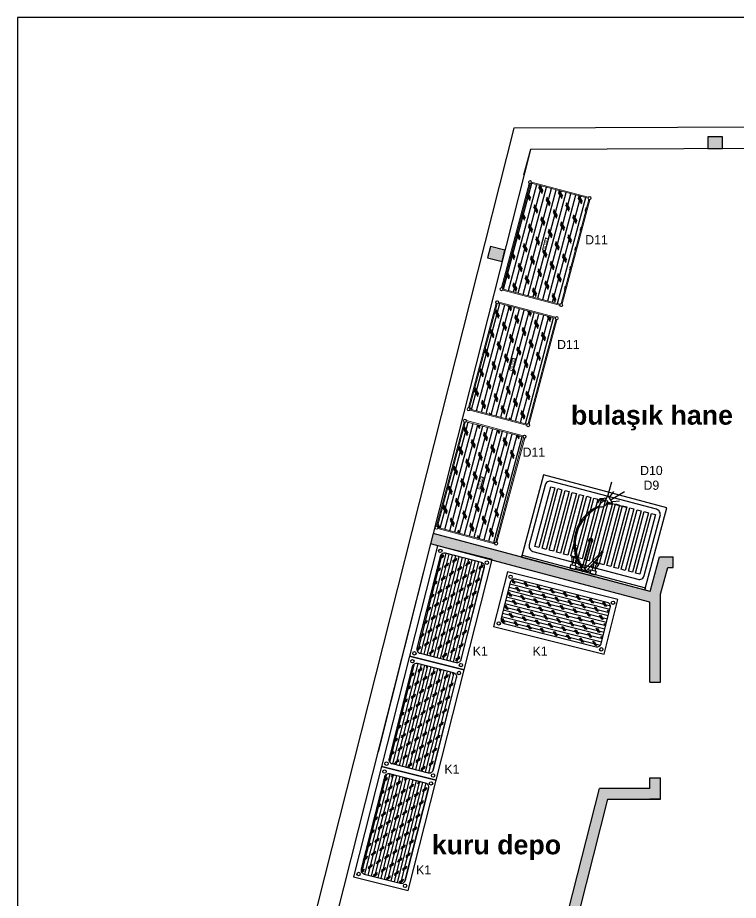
# Model space of a CAD drawing. Header units: millimetres. Extents: x -3164 to 12587, y -18082 to -16228.
# Drawn here: x -3164 to -2486, y -17257 to -16427 of the extents above; entities that cross this region are included whole.
import ezdxf
from ezdxf.enums import TextEntityAlignment as Align

# ---------------------------------------------------------------- set-up
doc = ezdxf.new("R2010")
doc.units = ezdxf.units.MM
doc.styles.add('ARIAL', font='', dxfattribs={"height": 1})
doc.styles.get("Standard").update_dxf_attribs({"font": 'arial.ttf'})
doc.styles.add('TAKSİM', font='GOTHIC.TTF', dxfattribs={"height": 20})
doc.styles.get('ARIAL').set_extended_font_data('Arial', bold=True)

# ---------------------------------------------------------------- blocks, each defined once
blk = doc.blocks.new('YTR')
at = {"color": 7}
for points in [[(2909.46, 294.22), (3029.46, 294.22), (3029.46, 374.22), (2909.46, 374.22)], [(2917.96, 361.22), (2921.96, 361.22), (2921.96, 303.22), (2917.96, 303.22)], [(2924.96, 361.22), (2928.96, 361.22), (2928.96, 303.22), (2924.96, 303.22)], [(2931.96, 361.22), (2935.96, 361.22), (2935.96, 303.22), (2931.96, 303.22)], [(2938.96, 361.22), (2942.96, 361.22), (2942.96, 303.22), (2938.96, 303.22)], [(2938.96, 361.22), (2942.96, 361.22), (2942.96, 303.22), (2938.96, 303.22)], [(2945.96, 361.22), (2949.96, 361.22), (2949.96, 303.22), (2945.96, 303.22)], [(2945.96, 361.22), (2949.96, 361.22), (2949.96, 303.22), (2945.96, 303.22)], [(2952.96, 361.22), (2956.96, 361.22), (2956.96, 303.22), (2952.96, 303.22)], [(2952.96, 361.22), (2956.96, 361.22), (2956.96, 303.22), (2952.96, 303.22)], [(2959.96, 361.22), (2963.96, 361.22), (2963.96, 303.22), (2959.96, 303.22)], [(2959.96, 361.22), (2963.96, 361.22), (2963.96, 303.22), (2959.96, 303.22)], [(2966.96, 361.22), (2970.96, 361.22), (2970.96, 303.22), (2966.96, 303.22)], [(2966.96, 361.22), (2970.96, 361.22), (2970.96, 303.22), (2966.96, 303.22)], [(2973.96, 361.22), (2977.96, 361.22), (2977.96, 303.22), (2973.96, 303.22)], [(2973.96, 361.22), (2977.96, 361.22), (2977.96, 303.22), (2973.96, 303.22)], [(2980.96, 361.22), (2984.96, 361.22), (2984.96, 303.22), (2980.96, 303.22)], [(2980.96, 361.22), (2984.96, 361.22), (2984.96, 303.22), (2980.96, 303.22)], [(2987.96, 361.22), (2991.96, 361.22), (2991.96, 303.22), (2987.96, 303.22)], [(2987.96, 361.22), (2991.96, 361.22), (2991.96, 303.22), (2987.96, 303.22)], [(2994.96, 361.22), (2998.96, 361.22), (2998.96, 303.22), (2994.96, 303.22)], [(3001.96, 361.22), (3005.96, 361.22), (3005.96, 303.22), (3001.96, 303.22)], [(3001.96, 361.22), (3005.96, 361.22), (3005.96, 303.22), (3001.96, 303.22)], [(3008.96, 361.22), (3012.96, 361.22), (3012.96, 303.22), (3008.96, 303.22)], [(3008.96, 361.22), (3012.96, 361.22), (3012.96, 303.22), (3008.96, 303.22)], [(3008.96, 361.22), (3012.96, 361.22), (3012.96, 303.22), (3008.96, 303.22)], [(3015.96, 361.22), (3019.96, 361.22), (3019.96, 303.22), (3015.96, 303.22)], [(3015.96, 361.22), (3019.96, 361.22), (3019.96, 303.22), (3015.96, 303.22)], [(3015.96, 361.22), (3019.96, 361.22), (3019.96, 303.22), (3015.96, 303.22)]]:
    blk.add_lwpolyline(points, close=True, dxfattribs=at)
blk.add_lwpolyline([(3029.46, 374.22), (3029.46, 372.22), (2909.46, 372.22), (2909.46, 374.22)], dxfattribs=at)
blk.add_lwpolyline([(2918.46, 298.22), (3020.46, 298.22, 0.414214), (3025.46, 303.22), (3025.46, 361.22, 0.414214), (3020.46, 366.22), (2918.46, 366.22, 0.414214), (2913.46, 361.22), (2913.46, 303.22, 0.414214)], format="xyb", close=True, dxfattribs=at)
blk = doc.blocks.new('107x61')
h = blk.add_hatch()
h.set_pattern_fill('CORK', scale=1.5, style=0)
h.set_pattern_definition([(0, (435.9964, 0), (1e-15, 4.7625), []), (135, (438.378, -2.381), (-9.525, -9.525), [6.7352, -6.7352]), (135, (439.568, -2.381), (-9.525, -9.525), [6.7352, -6.7352]), (135, (440.759, -2.381), (-9.525, -9.525), [6.7352, -6.7352])])
h.paths.add_polyline_path([(863.22, -953.52, -0.226541), (862.3, -954.43), (862.3, -1009.61, -0.226541), (863.22, -1010.52), (964.39, -1010.52, -0.226541), (965.3, -1009.61), (965.3, -954.43, -0.226541), (964.39, -953.52)])
h.paths.add_polyline_path([(918.89, -980.56), (918.89, -983.48), (907.38, -983.48), (907.38, -980.56)], flags=0)
h.paths.add_polyline_path([(906.75, -984.62), (919.46, -984.62), (919.46, -979.46), (906.75, -979.46)], flags=24)
at = {"color": 7, "lineweight": 0}
for points in [[(964.39, -952.52), (863.22, -952.52)], [(964.39, -953.52), (863.22, -953.52)], [(861.3, -954.43), (861.3, -1009.61)], [(862.3, -954.43), (862.3, -1009.61)], [(965.3, -1009.61), (965.3, -954.43)], [(966.3, -1009.61), (966.3, -954.43)], [(863.22, -1010.52), (964.39, -1010.52)], [(964.39, -1010.52), (863.22, -1010.52)], [(863.22, -1011.52), (964.39, -1011.52)], [(964.39, -1011.52), (863.22, -1011.52)]]:
    blk.add_lwpolyline(points, dxfattribs=at)
blk.add_lwpolyline([(907.38, -980.56), (918.89, -980.56), (918.89, -983.48), (907.38, -983.48)], close=True, dxfattribs=at)
for centre, radius in [((861.8, -953.02), 1.5), ((861.8, -953.02), 1.3), ((965.8, -953.02), 1.5), ((965.8, -953.02), 1.3), ((861.8, -1011.02), 1.5), ((861.8, -1011.02), 1.3), ((965.8, -1011.02), 1.5), ((965.8, -1011.02), 1.3)]:
    blk.add_circle(centre, radius, dxfattribs=at)
at = {"color": 7, "lineweight": 0, "insert": (907.76, -980.74), "char_height": 2.5, "attachment_point": 1}
blk.add_mtext_dynamic_manual_height_columns('107x61', width=7.8974, gutter_width=12.5, heights=[0], dxfattribs=at)
blk = doc.blocks.new('A$C3ECE62BF')
at = {"color": 7, "lineweight": 0}
blk.add_blockref('107x61', (-860.3, 1012.52), dxfattribs=at)
blk = doc.blocks.new('4r55')
h = blk.add_hatch()
h.set_pattern_fill('CORK', angle=90, style=0)
h.set_pattern_definition([(90, (0, 0), (-3.175, 2e-16), []), (225, (1.5875, 1.5875), (6.350003, -6.350003), [4.49013, -4.49013]), (225, (1.5875, 2.381), (6.350003, -6.350003), [4.49013, -4.49013]), (225, (1.5875, 3.175), (6.350003, -6.350003), [4.49013, -4.49013])])
h.paths.add_polyline_path([(1286.5, 1170.04, 0.414214), (1290.5, 1166.04), (1325.5, 1166.04, 0.414214), (1329.5, 1170.04), (1329.5, 1259.04, 0.414214), (1325.5, 1263.04), (1290.5, 1263.04, 0.414214), (1286.5, 1259.04)])
at = {"color": 7}
blk.add_lwpolyline([(1281.5, 1268.04), (1281.5, 1161.04), (1334.5, 1161.04), (1334.5, 1268.04)], close=True, dxfattribs=at)
blk.add_lwpolyline([(1286.5, 1259.04), (1286.5, 1170.04, 0.414214), (1290.5, 1166.04), (1325.5, 1166.04, 0.414214), (1329.5, 1170.04), (1329.5, 1259.04, 0.414214), (1325.5, 1263.04), (1290.5, 1263.04, 0.414214)], format="xyb", close=True, dxfattribs=at)
for centre in [(1285.5, 1264.37), (1330.65, 1264.37), (1285.5, 1165.04), (1330.65, 1165.04)]:
    blk.add_circle(centre, 1.6, dxfattribs=at)
blk = doc.blocks.new('ISTIF RAFI 107x53')
at = {"color": 7, "rotation": 270}
blk.add_blockref('4r55', (-1161.04, 1334.5), dxfattribs=at)
blk = doc.blocks.new('FDSDDSDF')
at = {"color": 7, "linetype": 'ByBlock', "lineweight": -2}
for p, q in [((2048.78, 2220.75), (2048.78, 2223.85)), ((2053.98, 2220.75), (2053.98, 2223.85)), ((2068.28, 2220.75), (2068.28, 2223.84)), ((2073.48, 2220.75), (2073.48, 2223.84)), ((2048.78, 2220.75), (2053.98, 2220.75)), ((2049.43, 2218.26), (2053.33, 2218.26)), ((2050.08, 2218.26), (2050.08, 2220.75)), ((2052.68, 2220.75), (2052.68, 2218.26)), ((2060.15, 2222.34), (2060.15, 2222.88)), ((2060.15, 2193.89), (2060.15, 2220.37)), ((2062.1, 2222.88), (2062.1, 2222.34)), ((2062.1, 2220.03), (2062.1, 2193.89)), ((2068.28, 2220.75), (2073.48, 2220.75)), ((2068.93, 2218.26), (2072.83, 2218.26)), ((2069.58, 2218.26), (2069.58, 2220.75)), ((2072.18, 2220.75), (2072.18, 2218.26))]:
    blk.add_line(p, q, dxfattribs=at)
at = {"color": 7}
for p, q in [((2063.48, 2221.34), (2061.39, 2219.35)), ((2063.78, 2221.05), (2061.69, 2219.06)), ((2064.17, 2220.55), (2062.09, 2218.56)), ((2064.77, 2220.25), (2062.68, 2218.26)), ((2066.26, 2218.86), (2064.17, 2216.87)), ((2067.55, 2217.36), (2065.47, 2215.37)), ((2068.75, 2215.77), (2066.66, 2213.78)), ((2070.14, 2214.28), (2068.05, 2212.29)), ((2071.43, 2212.39), (2069.34, 2210.4)), ((2072.94, 2210.02), (2070.51, 2208.46)), ((2073.93, 2207.53), (2071.51, 2205.97)), ((2074.92, 2204.84), (2072.21, 2203.84)), ((2075.71, 2202.45), (2073.01, 2201.46)), ((2063.66, 2157.71), (2062.48, 2153.96)), ((2063.07, 2153.74), (2063.93, 2157.66)), ((2063.93, 2157.66), (2063.66, 2157.71)), ((2049.33, 2154.97), (2035.96, 2154.97)), ((2052.63, 2151.51), (2042.42, 2141.14)), ((2050.68, 2153.16), (2044.67, 2150.91)), ((2049.9, 2154.92), (2056.29, 2148.6)), ((2054.29, 2149.56), (2052.03, 2143.69)), ((2057.6, 2152.29), (2058.51, 2151.97)), ((2059.64, 2153.63), (2057.7, 2154.06)), ((2058.51, 2151.97), (2059.8, 2152.88)), ((2062.48, 2153.96), (2059.64, 2153.63)), ((2059.8, 2152.88), (2063.07, 2153.74)), ((2056.24, 2148.05), (2056.24, 2135.43))]:
    blk.add_line(p, q, dxfattribs=at)
at = {"color": 7, "linetype": 'ByBlock', "lineweight": -2}
for points in [[(2053.98, 2223.85), (2048.78, 2223.85)], [(2073.48, 2223.84), (2068.28, 2223.84)]]:
    blk.add_lwpolyline(points, dxfattribs=at)
at = {"color": 7}
blk.add_lwpolyline([(2057.75, 2222.34), (2047.17, 2201.77, 1.623199), (2048.67, 2201.77), (2059.52, 2220.89)], format="xyb", dxfattribs=at)
blk.add_lwpolyline([(2063.48, 2221.34), (2062.23, 2222.34), (2057.75, 2222.34), (2061.39, 2219.35)], dxfattribs=at)
blk.add_lwpolyline([(2061.7, 2160.9, 0.239534), (2060.94, 2161.14, 0.084415), (2058.91, 2160.42, 0.042268), (2056.95, 2159.1, 0.030917), (2055.17, 2156.41, 0.018265), (2049.9, 2154.92, 0.015636), (2056.12, 2156.42, 0.092743), (2054.88, 2154.91, 0.239534), (2055.13, 2154.16, 0.239534), (2055.89, 2153.92, 0.086481), (2057.65, 2155.07, 0.015152), (2056.29, 2148.6, 0.017666), (2057.69, 2154.09, 0.032293), (2060.05, 2156.1, 0.042268), (2061.31, 2158.1, 0.084415), (2061.96, 2160.15, 0.239534)], format="xyb", close=True, dxfattribs=at)
at = {"color": 7, "linetype": 'ByBlock', "lineweight": -2}
for centre, radius, start, end in [((2061.12, 2222.88), 0.975, 0, 180), ((2039.47, 2218.65), 9.96, 330.31422, 357.79505), ((2038.3, 2218.26), 12.43, 337.23277, 0), ((2064.46, 2218.26), 12.43, 180, 202.76723), ((2063.28, 2218.65), 9.96, 182.20495, 201.19591), ((2055.65, 2240.98), 18.28, 264.74243, 283.07932), ((2055.24, 2195.16), 25.78, 86.08981, 92.79989), ((2055.24, 2195.16), 25.78, 79.99092, 80.78896), ((2061.12, 2221.82), 1.89, 222.21673, 239.08545), ((2061.12, 2221.82), 1.89, 110.21119, 134.66112), ((2061.12, 2221.82), 1.89, 42.21673, 69.50293), ((2066.33, 2241.35), 18.65, 258.22292, 275.99606), ((2067.76, 2185.73), 35.22, 89.1635, 98.04748), ((2058.97, 2218.65), 9.96, 339.37697, 357.79505), ((2057.8, 2218.26), 12.43, 338.70721, 0), ((2083.96, 2218.26), 12.43, 180, 202.76723), ((2082.78, 2218.65), 9.96, 182.20495, 209.68578), ((2048.13, 2213.39), 0.325, 89.99951, 270.00049), ((2048.13, 2213.39), 0.325, 90, 270), ((2048.13, 2213.39), 0.325, 90, 90.00049), ((2049.1, 2210.82), 2.44, 66.48101, 113.51899), ((2048.13, 2213.39), 0.325, 270, 270.00049), ((2051.38, 2220.85), 8.44, 247.35362, 278.97165), ((2050.08, 2213.39), 0.325, 146.42567, 270.00049), ((2051.38, 2209.24), 4.04, 71.21272, 108.78728), ((2052.68, 2213.39), 0.325, 269.99951, 33.57433), ((2053.65, 2210.83), 2.44, 104.56109, 108.13414), ((2070.88, 2209.24), 4.04, 71.21272, 105.13872), ((2070.88, 2220.85), 8.44, 266.18141, 292.64638), ((2072.18, 2213.39), 0.325, 269.99951, 33.57433), ((2073.15, 2210.83), 2.44, 66.42575, 108.13414), ((2074.13, 2213.39), 0.325, 269.99951, 90.00049), ((2061.12, 2193.92), 1.95, 120, 60), ((2061.12, 2193.89), 1.17, 146.44269, 33.55731), ((2061.12, 2193.89), 0.975, 180, 0)]:
    blk.add_arc(centre, radius, start, end, dxfattribs=at)
at = {"color": 7}
for centre, radius, start, end in [((2037.48, 2191.01), 38.13, 308.44147, 49.68275), ((2038.62, 2190.9), 38.31, 307.66313, 50.95723)]:
    blk.add_arc(centre, radius, start, end, dxfattribs=at)

msp = doc.modelspace()

# ---------------------------------------------------------------- hatches: boundary and pattern name
h = msp.add_hatch(color=256)
h.dxf.hatch_style = 1
h.paths.add_polyline_path([(-2515.2, -16539.25), (-2515.2, -16550.25), (-2501.2, -16550.25), (-2501.2, -16539.25)])
h.paths.add_polyline_path([(-2722.08, -16653.04), (-2708.51, -16656.47), (-2705.81, -16645.81), (-2719.38, -16642.38)])
h.paths.add_polyline_path([(-2024.54, -16699.21), (-2010.54, -16699.21), (-2010.54, -16688.21), (-2024.54, -16688.21)])
h.paths.add_polyline_path([(-1675.54, -16688.21), (-1675.54, -16699.21), (-1661.54, -16699.21), (-1661.54, -16688.21)])
h.paths.add_polyline_path([(-525.54, -16700.21), (-511.54, -16700.21), (-511.54, -16689.21), (-525.54, -16689.21)])
h.paths.add_polyline_path([(-113.54, -16696.21), (-113.54, -16707.21), (-99.54, -16707.21), (-99.54, -16696.21)])
h.paths.add_polyline_path([(-99.54, -17581.21), (-99.54, -17570.21), (-113.54, -17570.21), (-113.54, -17581.21)])
h.paths.add_polyline_path([(-549.54, -17581.21), (-549.54, -17570.21), (-563.54, -17570.21), (-563.54, -17581.21)])
h.paths.add_polyline_path([(-960.54, -17570.21), (-960.54, -17581.21), (-946.54, -17581.21), (-946.54, -17570.21)])
h.paths.add_polyline_path([(-1312.54, -17570.21), (-1312.54, -17581.21), (-1298.54, -17581.21), (-1298.54, -17570.21)])
h.paths.add_polyline_path([(-1675.54, -17581.21), (-1661.54, -17581.21), (-1661.54, -17570.21), (-1675.54, -17570.21)])
h.paths.add_polyline_path([(-2024.54, -17570.21), (-2024.54, -17581.21), (-2010.54, -17581.21), (-2010.54, -17570.21)])
h = msp.add_hatch(color=256)
h.dxf.hatch_style = 1
h.paths.add_polyline_path([(-1772.47, -16873.85), (-1782.47, -16873.85), (-1782.47, -16883.85), (-1772.47, -16883.85), (-1762.47, -16883.85), (-1692.47, -16883.85), (-1692.47, -16873.85), (-1762.47, -16873.85), (-1762.47, -16748.85), (-1661.54, -16748.85), (-1661.54, -16699.21), (-1671.54, -16699.21), (-1671.54, -16738.85), (-1762.47, -16738.85), (-1762.47, -16547.11), (-1772.47, -16547.16)])
h.paths.add_polyline_path([(-1946.85, -16883.85), (-1882.47, -16883.85), (-1882.47, -16873.85), (-1946.85, -16873.85)])
h.paths.add_polyline_path([(-2024.54, -16688.21), (-2010.54, -16688.21), (-2010.54, -16548.17), (-2024.54, -16548.23)])
h.paths.add_polyline_path([(-2382.47, -16933.85), (-2457.47, -16933.85), (-2457.47, -16943.85), (-2372.47, -16943.85), (-2372.47, -16883.85), (-2246.85, -16883.85), (-2246.85, -16873.85), (-2372.47, -16873.85), (-2372.47, -16549.7), (-2382.47, -16549.75)])
h.paths.add_polyline_path([(-2569.47, -16976.69), (-2569.47, -17051.82), (-2559.47, -17051.82), (-2559.47, -16969), (-2552.79, -16943.85), (-2547.79, -16943.85), (-2547.79, -16933.85), (-2560.48, -16933.85), (-2569.14, -16966.43), (-2773.21, -16912.18), (-2775.78, -16921.85)])
h.paths.add_polyline_path([(-2645.96, -17266), (-2699.17, -17476.29), (-2689.47, -17478.75), (-2649.38, -17320.28), (-2623.2, -17326.9), (-2620.75, -17317.21), (-2646.92, -17310.59), (-2636.26, -17268.46), (-2609.28, -17161.82), (-2559.47, -17161.82), (-2559.47, -17151.82), (-2559.47, -17141.82), (-2569.47, -17141.82), (-2569.47, -17151.82), (-2617.07, -17151.82)])
h.paths.add_polyline_path([(-2451.61, -17370.32), (-2490.49, -17523.98), (-2489.59, -17523.98), (-2489.59, -17534.98), (-2493.27, -17534.98), (-2499.45, -17559.39), (-2489.76, -17561.85), (-2439.46, -17363.08), (-2465.64, -17356.46), (-2468.09, -17366.15)])
h.paths.add_polyline_path([(-2804.44, -17460.21), (-2801.99, -17450.51), (-2903.03, -17425.22), (-2905.48, -17434.92)])
h.paths.add_polyline_path([(-2726.83, -17479.63), (-2717.13, -17482.06), (-2714.68, -17472.37), (-2724.38, -17469.94)])

# ---------------------------------------------------------------- linework, layer by layer
for p, q in [((-2681.82, -16551.02), (-2688.24, -16575.14)), ((-2773.21, -16912.18), (-2775.78, -16921.85)), ((-2569.14, -16966.43), (-2773.21, -16912.18)), ((-2569.47, -16976.69), (-2775.66, -16921.88)), ((-2547.79, -16943.85), (-2547.79, -16933.85)), ((-2552.79, -16943.85), (-2547.79, -16943.85)), ((-2569.47, -17051.82), (-2569.47, -16976.69)), ((-2559.47, -17051.82), (-2559.47, -16969)), ((-2569.47, -17051.82), (-2559.47, -17051.82)), ((-2569.47, -17151.82), (-2569.47, -17141.82)), ((-2569.47, -17141.82), (-2559.47, -17141.82)), ((-2559.47, -17161.82), (-2559.47, -17141.82)), ((-2645.96, -17266), (-2617.07, -17151.82)), ((-2569.47, -17151.82), (-2617.07, -17151.82)), ((-2559.47, -17161.82), (-2559.47, -17151.82)), ((-2609.28, -17161.82), (-2636.26, -17268.46)), ((-2609.28, -17161.82), (-2559.47, -17161.82))]:
    msp.add_line(p, q)
for points in [[(-3163.91, -17682.14), (-1070.49, -17682.14), (-1070.49, -16427.11), (-3163.91, -16427.11)], [(-2515.2, -16550.25), (-2501.2, -16550.25), (-2501.2, -16539.25), (-2515.2, -16539.25)], [(-2722.08, -16653.04), (-2708.51, -16656.47), (-2705.81, -16645.81), (-2719.38, -16642.38)]]:
    msp.add_lwpolyline(points, close=True)
for points in [[(-2512.16, -17691.15), (-1170.94, -17758.97), (45.6, -17723.82), (60.45, -16543.63), (-659.29, -16520.21), (-1313.66, -16525.21), (-2697.41, -16531.08), (-2984.9, -17667.24), (-2964.53, -17668.27)], [(-2511.15, -17671.17), (-1170.72, -17738.95), (25.84, -17704.38), (40.21, -16562.99), (-659.54, -16540.21), (-1313.54, -16545.21), (-2681.82, -16551.02), (-2773.21, -16912.18)], [(-2775.66, -16921.88), (-2959.62, -17648.89)], [(-2569.47, -17051.82), (-2569.47, -16976.69), (-2775.66, -16921.88), (-2825.12, -17117.32)], [(-2569.47, -17051.82), (-2569.47, -16976.69), (-2775.66, -16921.88)], [(-2569.14, -16966.43), (-2560.48, -16933.85), (-2547.79, -16933.85)], [(-2559.47, -16969), (-2552.79, -16943.85), (-2547.79, -16943.85)], [(-2569.47, -17151.82), (-2569.47, -17141.82)], [(-2569.47, -17151.82), (-2569.47, -17141.82)], [(-2559.47, -17161.82), (-2569.47, -17161.82)]]:
    msp.add_lwpolyline(points)

# ---------------------------------------------------------------- block references
at = {"xscale": -1, "rotation": 255.0903310945179}
for p in [(-2710.83, -16683.38), (-2741.78, -16796.27), (-2772.01, -16907.64)]:
    msp.add_blockref('A$C3ECE62BF', p, dxfattribs=at)
at = {"color": 7, "rotation": 165.1149393254955}
msp.add_blockref('YTR', (333.71, -17350.79), dxfattribs=at)
at = {"color": 140, "rotation": 165.1149393254955}
msp.add_blockref('FDSDDSDF', (-69.66, -15327.91), dxfattribs=at)
for p, rotation in [((-2769.32, -16923.57), 255.8002253992215), ((-2716.41, -16999.31), 345.8002253992214), ((-2795.56, -17027.3), 255.8002253992215), ((-2821.81, -17131.03), 255.8002253992215)]:
    msp.add_blockref('ISTIF RAFI 107x53', p, dxfattribs=dict(rotation=rotation))

# ---------------------------------------------------------------- texts
at = {"style": 'TAKSİM'}
for s, p in [('D11', (-2619.73, -16640.21)), ('D11', (-2646.19, -16738.73)), ('D11', (-2678.61, -16839.89)), ('D10', (-2568.12, -16857.08)), ('D9', (-2568.12, -16870.96)), ('K1', (-2728.97, -17026.95)), ('K1', (-2672.72, -17026.95)), ('K1', (-2755.62, -17137.9)), ('K1', (-2782.27, -17232.58))]:
    msp.add_text(s, height=8.64, dxfattribs=at).set_placement(p, align=Align.CENTER)
at = {"style": 'ARIAL'}
for s, p in [('bulaşık hane', (-2643.74, -16809.73)), ('kuru depo', (-2774.55, -17213.61))]:
    msp.add_text(s, height=18, dxfattribs=at).set_placement(p)

doc.saveas('drawing.dxf')
